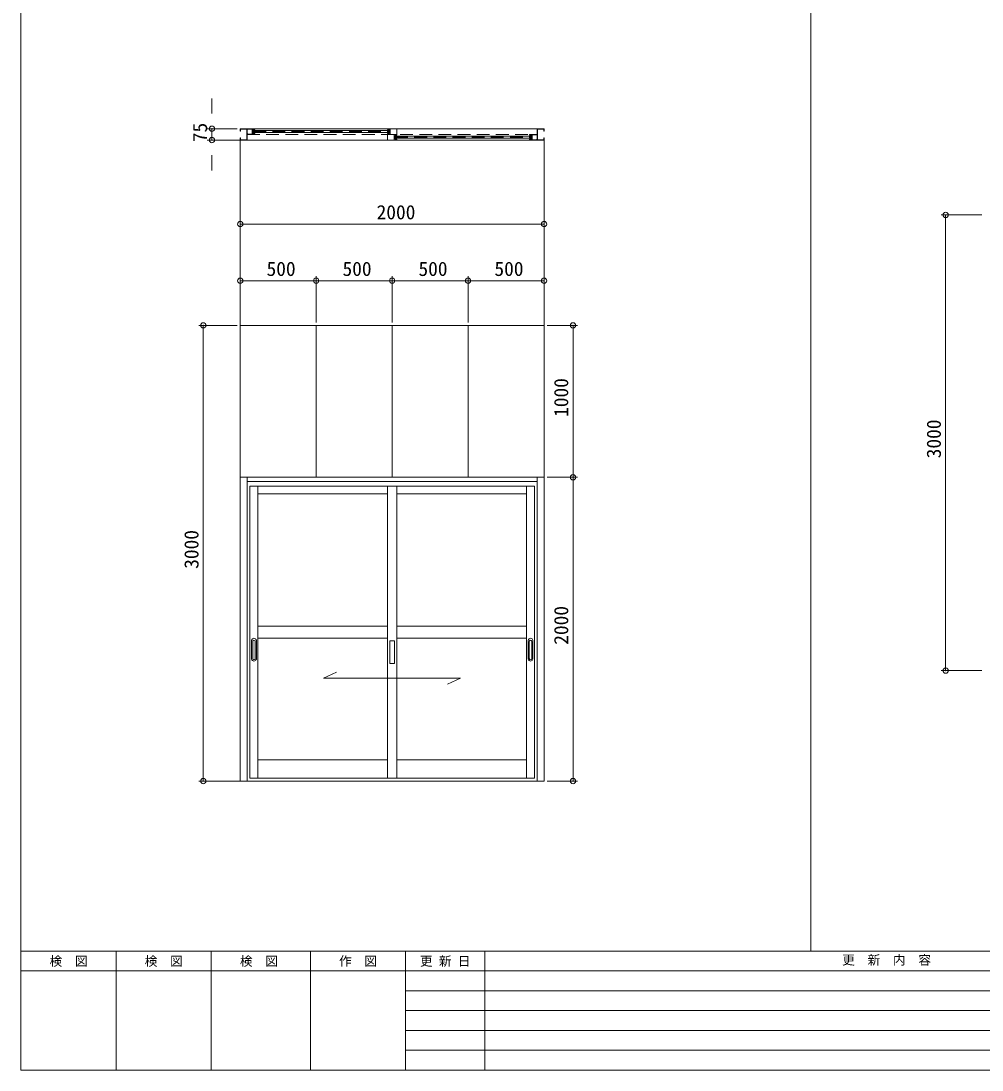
# Model space of a CAD drawing. Units: millimetres, scale not verified. Extents: x -20405 to 20405, y -7243 to 7243.
# Drawn here: x -605 to 5721, y -7243 to -337 of the extents above; entities that cross this region are included whole.
import ezdxf
from ezdxf.enums import TextEntityAlignment as Align

# ---------------------------------------------------------------- set-up
doc = ezdxf.new("R2010")
doc.units = ezdxf.units.MM
doc.header["$LTSCALE"] = 70
doc.header["$PDMODE"] = 32
doc.header["$PDSIZE"] = 35
doc.linetypes.add('DASHED1', pattern=[1.8, 1.2, -0.6])
for name, color, linetype, lineweight in [('0-0_(2m)Rｸﾘｱｺｰﾅｰﾊﾟﾈﾙ', 7, 'Continuous', 9), ('1-6_(3m)引違い戸', 7, 'Continuous', 9), ('1-D_0', 7, 'Continuous', 9), ('3-7_図面枠', 7, 'Continuous', 9)]:
    doc.layers.add(name, color=color, linetype=linetype, lineweight=lineweight)
doc.styles.add('ＭＳ ゴシック', font='')
doc.styles.get('ＭＳ ゴシック').set_extended_font_data('MS Gothic')

msp = doc.modelspace()

# ---------------------------------------------------------------- linework, layer by layer
at = {"layer": '0-0_(2m)Rｸﾘｱｺｰﾅｰﾊﾟﾈﾙ'}
msp.add_line((-605.23, 7242.75), (-605.23, -7242.75), dxfattribs=at)
at = {"layer": '1-6_(3m)引違い戸'}
for p, q in [((882.9, -1046.16), (2792.9, -1046.16)), ((882.9, -1121.16), (882.9, -1046.16)), ((882.9, -1046.16), (882.9, -1052.04)), ((882.9, -1052.04), (884.91, -1052.04)), ((882.9, -1083.66), (934.4, -1083.66)), ((884.91, -1048.17), (915.65, -1048.17)), ((884.91, -1048.17), (884.91, -1052.04)), ((884.91, -1077.79), (884.91, -1081.66)), ((884.91, -1081.66), (915.65, -1081.66)), ((915.65, -1048.17), (915.65, -1081.66)), ((917.65, -1048.17), (917.65, -1081.66)), ((917.65, -1048.17), (932.41, -1048.17)), ((917.65, -1081.66), (932.41, -1081.66)), ((932.41, -1050.1), (921.15, -1057.25)), ((921.15, -1057.22), (921.15, -1072.3)), ((932.41, -1079.73), (921.15, -1072.3)), ((932.41, -1052.04), (923.15, -1057.91)), ((923.15, -1057.91), (923.15, -1071.69)), ((932.41, -1077.79), (923.15, -1071.69)), ((923.93, -1057.91), (1818.03, -1057.91)), ((923.93, -1057.91), (923.93, -1071.91)), ((923.93, -1071.91), (1818.03, -1071.91)), ((932.41, -1077.79), (932.41, -1081.66)), ((932.41, -1077.79), (934.4, -1077.79)), ((934.4, -1077.79), (934.4, -1083.66)), ((1807.9, -1052.04), (1807.9, -1046.16)), ((1807.9, -1046.16), (1867.91, -1046.16)), ((1809.91, -1052.04), (1807.9, -1052.04)), ((1807.9, -1083.66), (1807.9, -1077.79)), ((1807.9, -1083.66), (1867.91, -1083.66)), ((1807.9, -1121.16), (1807.9, -1083.66)), ((1867.91, -1083.66), (1807.9, -1083.66)), ((1809.91, -1052.04), (1809.91, -1048.17)), ((1824.66, -1048.17), (1809.91, -1048.17)), ((1809.91, -1050.1), (1821.16, -1057.53)), ((1809.91, -1052.04), (1819.16, -1058.14)), ((1809.91, -1077.79), (1819.16, -1071.91)), ((1809.91, -1079.73), (1821.16, -1072.58)), ((1824.66, -1081.66), (1809.91, -1081.66)), ((1818.03, -1057.91), (1818.03, -1071.91)), ((1819.16, -1071.91), (1819.16, -1058.14)), ((1821.16, -1072.6), (1821.16, -1057.53)), ((1824.66, -1081.66), (1824.66, -1048.17)), ((1851.15, -1119.16), (1851.15, -1085.66)), ((1851.15, -1085.66), (1865.91, -1085.66)), ((1865.91, -1087.6), (1854.65, -1095.02)), ((1854.65, -1110.1), (1854.65, -1095.02)), ((1865.91, -1089.54), (1856.65, -1095.64)), ((1856.65, -1109.42), (1856.65, -1095.64)), ((2751.88, -1095.42), (1857.78, -1095.42)), ((1857.78, -1095.42), (1857.78, -1109.42)), ((1865.91, -1089.54), (1865.91, -1085.66)), ((1865.91, -1089.54), (1867.91, -1089.54)), ((1867.91, -1083.66), (1867.91, -1046.16)), ((1867.91, -1089.54), (1867.91, -1083.66)), ((2758.16, -1085.66), (2743.4, -1085.66)), ((2743.4, -1087.6), (2754.66, -1094.74)), ((2743.4, -1089.54), (2752.66, -1095.42)), ((2751.88, -1095.42), (2751.88, -1109.42)), ((2752.66, -1095.42), (2752.66, -1109.18)), ((2754.66, -1094.72), (2754.66, -1109.8)), ((2758.16, -1085.66), (2758.16, -1119.16)), ((2790.91, -1085.66), (2760.16, -1085.66)), ((2760.16, -1085.66), (2760.16, -1119.16)), ((2790.91, -1085.66), (2790.91, -1089.54)), ((2792.9, -1089.54), (2790.91, -1089.54)), ((2792.9, -1121.16), (2792.9, -1046.16)), ((2792.9, -1083.66), (2792.9, -1089.54)), ((882.9, -1121.16), (2792.9, -1121.16)), ((1867.91, -1121.16), (1807.9, -1121.16)), ((1851.15, -1119.16), (1865.91, -1119.16)), ((1865.91, -1117.23), (1854.65, -1110.08)), ((1865.91, -1115.29), (1856.65, -1109.42)), ((2751.88, -1109.42), (1857.78, -1109.42)), ((1867.91, -1121.16), (1867.91, -1115.29)), ((2743.4, -1115.29), (2741.4, -1115.29)), ((2741.4, -1115.29), (2741.4, -1121.16)), ((2792.9, -1121.16), (2741.4, -1121.16)), ((2743.4, -1115.29), (2752.66, -1109.18)), ((2743.4, -1117.23), (2754.66, -1109.8)), ((2743.4, -1115.29), (2743.4, -1119.16)), ((2758.16, -1119.16), (2743.4, -1119.16)), ((2790.91, -1119.16), (2760.16, -1119.16)), ((2790.91, -1115.29), (2790.91, -1119.16)), ((837.91, -3340.85), (837.91, -5340.85)), ((837.91, -3340.85), (2837.9, -3340.85)), ((882.9, -3340.85), (882.9, -5340.85)), ((882.9, -3368.85), (2792.9, -3368.85)), ((2792.9, -3340.85), (2792.9, -5340.85)), ((2837.9, -3340.85), (2837.9, -5340.85)), ((901.4, -3398.85), (901.4, -5320.85)), ((2774.41, -3398.85), (901.4, -3398.85)), ((952.9, -3398.85), (952.9, -5320.85)), ((1807.9, -3448.84), (952.9, -3448.84)), ((1807.9, -3398.85), (1807.9, -5320.85)), ((1867.91, -3398.85), (1867.91, -5320.85)), ((2722.9, -3448.84), (1867.91, -3448.84)), ((2722.9, -3398.85), (2722.9, -5320.85)), ((2774.41, -3448.84), (2774.41, -3398.85)), ((2774.41, -3398.85), (2774.41, -5320.85)), ((1807.9, -4320.25), (952.9, -4320.25)), ((2722.9, -4320.25), (1867.91, -4320.25)), ((912.42, -4412.69), (912.42, -4538.69)), ((943.92, -4538.69), (943.92, -4412.69)), ((952.9, -4400.26), (1807.9, -4400.26)), ((1867.91, -4400.26), (2722.9, -4400.26)), ((2732.85, -4412.69), (2732.85, -4538.69)), ((2764.35, -4538.69), (2764.35, -4412.69)), ((919.82, -4422.04), (919.82, -4534.41)), ((936.69, -4533.9), (936.69, -4422.04)), ((2740.25, -4422.04), (2740.25, -4534.41)), ((2757.12, -4533.9), (2757.12, -4422.04)), ((1387.11, -4663.94), (1471.42, -4624.54)), ((1387.11, -4663.94), (1837.12, -4663.94)), ((1837.12, -4663.94), (2287.12, -4663.94)), ((2202.81, -4703.34), (2287.12, -4663.94)), ((1807.9, -5200.85), (952.9, -5200.85)), ((2722.9, -5200.85), (1867.91, -5200.85)), ((837.91, -5340.85), (2837.9, -5340.85)), ((901.4, -5320.85), (2774.41, -5320.85))]:
    msp.add_line(p, q, dxfattribs=at)
at = {"layer": '1-6_(3m)引違い戸', "linetype": 'DASHED1'}
for p, q in [((882.9, -1083.66), (2792.9, -1083.66)), ((923.93, -1064.91), (1818.03, -1064.91)), ((1857.78, -1102.42), (2751.88, -1102.42))]:
    msp.add_line(p, q, dxfattribs=at)
at = {"layer": '1-6_(3m)引違い戸'}
for points in [[(840.2, -1105.16), (837.91, -1105.16), (837.91, -1121.16), (882.9, -1121.16), (882.9, -1046.16), (837.91, -1046.16), (837.91, -1061.16), (840.2, -1061.16), (840.2, -1048.46), (880.61, -1048.46), (880.61, -1118.87), (840.2, -1118.87)], [(2835.6, -1105.16), (2837.9, -1105.16), (2837.9, -1121.16), (2792.9, -1121.16), (2792.9, -1046.16), (2837.9, -1046.16), (2837.9, -1061.16), (2835.6, -1061.16), (2835.6, -1048.46), (2795.2, -1048.46), (2795.2, -1118.87), (2835.6, -1118.87)], [(1337.9, -2340.85), (1337.9, -3340.85), (837.91, -3340.85), (837.91, -2340.85)], [(1837.91, -2340.85), (1837.91, -3340.85), (1337.9, -3340.85), (1337.9, -2340.85)], [(2337.9, -2340.85), (2337.9, -3340.85), (1837.91, -3340.85), (1837.91, -2340.85)], [(2837.9, -2340.85), (2837.9, -3340.85), (2337.9, -3340.85), (2337.9, -2340.85)], [(1822.16, -4566.03), (1853.66, -4566.03), (1853.66, -4416.64), (1822.16, -4416.64)]]:
    msp.add_lwpolyline(points, close=True, dxfattribs=at)
for points in [[(882.9, -1046.16), (934.4, -1046.16), (934.4, -1052.04)], [(884.91, -1077.79), (882.9, -1077.79), (882.9, -1083.66)], [(932.41, -1048.17), (932.41, -1052.04), (934.4, -1052.04)], [(1809.91, -1081.66), (1809.91, -1077.79), (1807.9, -1077.79)], [(2792.9, -1083.66), (2741.4, -1083.66), (2741.4, -1089.54)], [(2743.4, -1085.66), (2743.4, -1089.54), (2741.4, -1089.54)], [(1865.91, -1119.16), (1865.91, -1115.29), (1867.91, -1115.29)], [(2790.91, -1115.29), (2792.9, -1115.29), (2792.9, -1121.16)]]:
    msp.add_lwpolyline(points, dxfattribs=at)
for centre, radius, start, end in [((928.17, -4417.03), 16.34, 15.4093, 164.59434), ((928.26, -4421.89), 8.44, 358.97628, 181.03051), ((2748.6, -4417.03), 16.34, 15.4093, 164.59434), ((2748.68, -4421.89), 8.44, 358.97628, 181.03051), ((928.17, -4534.35), 16.34, 195.40566, 344.5907), ((928.23, -4533.19), 8.5, 188.24854, 355.20543), ((2748.6, -4534.35), 16.34, 195.40566, 344.5907), ((2748.66, -4533.19), 8.5, 188.24854, 355.20543)]:
    msp.add_arc(centre, radius, start, end, dxfattribs=at)
at = {"layer": '1-D_0'}
for p, q in [((651.35, -946.16), (651.35, -846.16)), ((817.22, -1046.16), (621.36, -1046.16)), ((837.22, -1121.16), (621.36, -1121.16)), ((651.35, -1221.16), (651.35, -1321.17)), ((837.91, -2340.85), (837.91, -1643.84)), ((2837.9, -2340.85), (2837.9, -1643.84)), ((5719.33, -1613.4), (5451.21, -1613.4)), ((5481.2, -1613.4), (5481.2, -4613.41)), ((2837.9, -1673.84), (837.91, -1673.84)), ((937.9, -1673.84), (2737.9, -1673.84)), ((5481.2, -4513.4), (5481.2, -1713.4)), ((837.91, -2320.85), (837.91, -2016.71)), ((1337.9, -2046.71), (837.91, -2046.71)), ((937.9, -2046.71), (1237.91, -2046.71)), ((1337.9, -2320.85), (1337.9, -2016.71)), ((1337.9, -2320.85), (1337.9, -2016.71)), ((1837.91, -2046.71), (1337.9, -2046.71)), ((1437.9, -2046.71), (1737.9, -2046.71)), ((1837.91, -2320.85), (1837.91, -2016.71)), ((1837.91, -2320.85), (1837.91, -2016.71)), ((2337.9, -2046.71), (1837.91, -2046.71)), ((1937.91, -2046.71), (2237.91, -2046.71)), ((2337.9, -2320.85), (2337.9, -2016.71)), ((2337.9, -2320.85), (2337.9, -2016.71)), ((2837.9, -2046.71), (2337.9, -2046.71)), ((2437.9, -2046.71), (2737.9, -2046.71)), ((2837.9, -2320.85), (2837.9, -2016.71)), ((817.91, -2340.85), (564.8, -2340.85)), ((594.79, -2340.85), (594.79, -5340.85)), ((2857.9, -2340.85), (3058.44, -2340.85)), ((3028.44, -2340.85), (3028.44, -3340.85)), ((594.79, -5240.84), (594.79, -2440.84)), ((3028.44, -3240.85), (3028.44, -2440.84)), ((2857.9, -3340.85), (3058.44, -3340.85)), ((2857.9, -3340.85), (3058.44, -3340.85)), ((3028.44, -3340.85), (3028.44, -5340.85)), ((3028.44, -5240.84), (3028.44, -3440.85)), ((5719.33, -4613.41), (5451.21, -4613.41)), ((837.91, -5340.85), (564.8, -5340.85)), ((2857.9, -5340.85), (3058.44, -5340.85))]:
    msp.add_line(p, q, dxfattribs=at)
at = {"layer": '1-D_0', "color": 4, "lineweight": 5}
for p, q in [((837.91, -1673.84), (837.91, -1121.16)), ((2837.9, -1673.84), (2837.9, -1121.16))]:
    msp.add_line(p, q, dxfattribs=at)
at = {"layer": '1-D_0'}
msp.add_lwpolyline([(651.35, -1121.16), (651.35, -1046.16), (651.35, -1121.16)], dxfattribs=at)
for p in [(651.35, -1046.16), (651.35, -1121.16), (837.91, -1673.84), (2837.9, -1673.84), (5481.2, -1613.4), (837.91, -2046.71), (1337.9, -2046.71), (1837.91, -2046.71), (2337.9, -2046.71), (2837.9, -2046.71), (594.79, -2340.85), (3028.44, -2340.85), (3028.44, -3340.85), (5481.2, -4613.41), (594.79, -5340.85), (3028.44, -5340.85)]:
    msp.add_point(p, dxfattribs=at)
at = {"layer": '3-7_図面枠'}
for p, q in [((4592.99, 391.5), (4592.99, -6459.75)), ((-605.23, -6459.75), (20405.27, -6459.75)), ((21.18, -6459.75), (21.18, -7242.75)), ((647.58, -6459.75), (647.58, -7242.75)), ((1300.08, -6459.75), (1300.08, -7242.75)), ((1926.48, -6459.75), (1926.48, -7242.75)), ((2448.47, -6459.75), (2448.47, -7242.75)), ((-605.23, -6590.25), (7720.68, -6590.25)), ((1926.48, -6720.75), (7720.68, -6720.75)), ((1926.48, -6851.25), (7720.68, -6851.25)), ((1926.48, -6981.75), (7720.68, -6981.75)), ((1926.48, -7112.25), (7720.68, -7112.25))]:
    msp.add_line(p, q, dxfattribs=at)
for points in [[(-605.23, -7242.75), (20405.27, -7242.75), (20405.27, 7242.75), (-605.23, 7242.75)], [(-605.23, 7242.75), (-605.23, -6459.75), (20405.27, -6459.75)]]:
    msp.add_lwpolyline(points, dxfattribs=at)

# ---------------------------------------------------------------- texts
at = {"layer": '1-D_0', "color": 2, "style": 'ＭＳ ゴシック'}
for s, p in [('75', (648.15, -1134.86)), ('1000', (3025.24, -2943.25)), ('3000', (5478, -3215.8)), ('3000', (591.59, -3943.25)), ('2000', (3025.24, -4443.25))]:
    msp.add_text(s, height=93.84, rotation=90, dxfattribs=at).set_placement(p, align=Align.BOTTOM_LEFT)
for s, p in [('2000', (1735.5, -1670.64)), ('500', (1011.11, -2043.5)), ('500', (1511.1, -2043.5)), ('500', (2011.11, -2043.5)), ('500', (2511.1, -2043.5))]:
    msp.add_text(s, height=93.84, dxfattribs=at).set_placement(p, align=Align.BOTTOM_LEFT)
at = {"layer": '3-7_図面枠', "style": 'ＭＳ ゴシック'}
for s, p in [('検\u3000図', (-417.31, -6575.11)), ('検\u3000図', (209.1, -6575.11)), ('検\u3000図', (835.5, -6575.11)), ('作\u3000図', (1488, -6575.11)), ('更 新 日', (2020.44, -6575.11)), ('更\u3000新\u3000内\u3000容', (4800.22, -6567.09))]:
    msp.add_text(s, height=61.23, dxfattribs=at).set_placement(p, align=Align.BOTTOM_LEFT)

doc.saveas('drawing.dxf')
